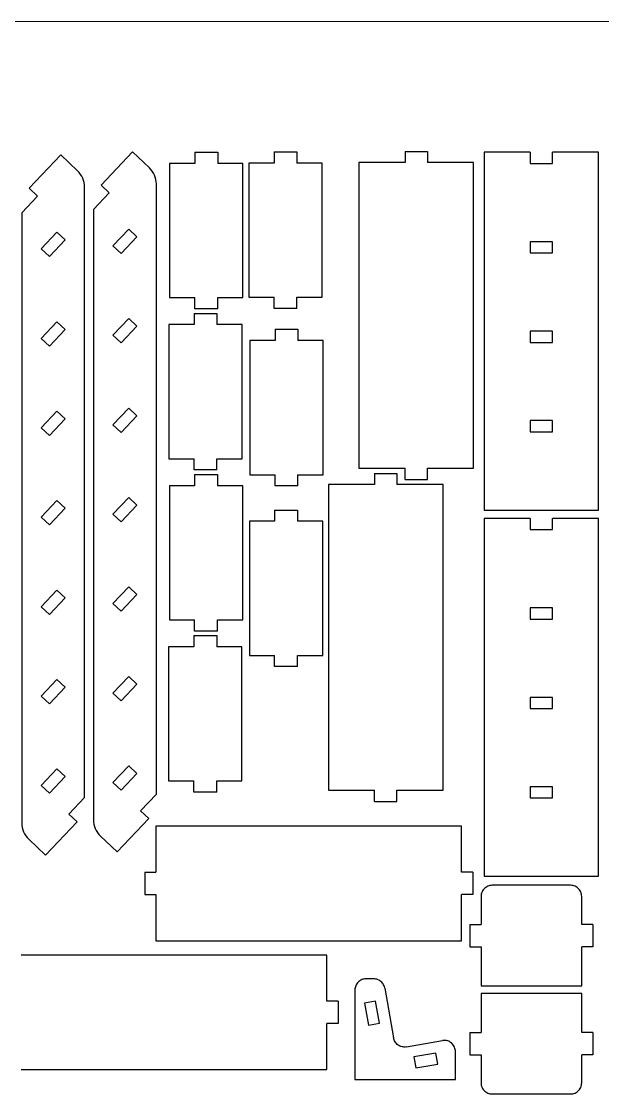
# Model space of a CAD drawing. Header units: millimetres. Extents: x -3928 to -434, y -548 to 1409.
# Drawn here: x -1947 to -1687.2, y -128.7 to 352 of the extents above; entities that cross this region are included whole.
import ezdxf

# ---------------------------------------------------------------- set-up
doc = ezdxf.new("R2010")
doc.units = ezdxf.units.MM
doc.header["$MEASUREMENT"] = 0
doc.layers.add('layer 1', color=7, linetype='Continuous')

msp = doc.modelspace()

# ---------------------------------------------------------------- linework, layer by layer
at = {"layer": 'layer 1', "color": 250, "lineweight": 9}
msp.add_lwpolyline([(-2369.48, -547.968), (-1169.48, -547.968), (-1169.48, 352.032), (-2369.48, 352.032), (-2369.48, -547.968)], close=True, dxfattribs=at)
at = {"layer": 'layer 1', "color": 1, "lineweight": 25}
for points in [[(-1911.4647, 278.8506), (-1911.4647, 278.8506), (-1897.3914, 293.7565), (-1897.3914, 293.7565)], [(-1897.3914, 293.7565), (-1897.3914, 293.7565), (-1889.8539, 286.6403), (-1889.8539, 286.6403)], [(-1869.5245, 293.5837), (-1869.5245, 293.5837), (-1859.2745, 293.5837), (-1859.2745, 293.5837)], [(-1869.5245, 293.5837), (-1869.5245, 293.5837), (-1869.5245, 288.5838), (-1869.5245, 288.5838)], [(-1859.2745, 293.5837), (-1859.2745, 293.5837), (-1859.2745, 288.5838), (-1859.2745, 288.5838)], [(-1834.0691, 293.7274), (-1834.0691, 293.7274), (-1823.8191, 293.7274), (-1823.8191, 293.7274)], [(-1834.0691, 293.7274), (-1834.0691, 293.7274), (-1834.0691, 288.7274), (-1834.0691, 288.7274)], [(-1823.8191, 293.7274), (-1823.8191, 293.7274), (-1823.8191, 288.7274), (-1823.8191, 288.7274)], [(-1775.4633, 293.9224), (-1775.4633, 293.9224), (-1775.4633, 288.9225), (-1775.4633, 288.9225)], [(-1775.4633, 293.9224), (-1775.4633, 293.9224), (-1765.4631, 293.9224), (-1765.4631, 293.9224)], [(-1765.4631, 293.9224), (-1765.4631, 293.9224), (-1765.4631, 288.9225), (-1765.4631, 288.9225)], [(-1740.1479, 293.5234), (-1740.1479, 293.5234), (-1740.1479, 133.5235), (-1740.1479, 133.5235)], [(-1719.5231, 293.5234), (-1719.5231, 293.5234), (-1740.1479, 293.5234), (-1740.1479, 293.5234)], [(-1719.5231, 293.5234), (-1719.5231, 293.5234), (-1719.5231, 288.5235), (-1719.5231, 288.5235)], [(-1709.5232, 288.5235), (-1709.5232, 288.5235), (-1709.5232, 293.5234), (-1709.5232, 293.5234)], [(-1688.8981, 293.5234), (-1688.8981, 293.5234), (-1709.5232, 293.5234), (-1709.5232, 293.5234)], [(-1688.8981, 133.5235), (-1688.8981, 133.5235), (-1688.8981, 293.5234), (-1688.8981, 293.5234)], [(-1943.5509, 277.4234), (-1943.5509, 277.4234), (-1929.4776, 292.3297), (-1929.4776, 292.3297)], [(-1929.4776, 292.3297), (-1929.4776, 292.3297), (-1921.9401, 285.2135), (-1921.9401, 285.2135)], [(-1880.7996, 288.5838), (-1880.7996, 288.5838), (-1880.7996, 228.5837), (-1880.7996, 228.5837)], [(-1869.5245, 288.5838), (-1869.5245, 288.5838), (-1880.7996, 288.5838), (-1880.7996, 288.5838)], [(-1847.9994, 288.5838), (-1847.9994, 288.5838), (-1859.2745, 288.5838), (-1859.2745, 288.5838)], [(-1847.9994, 228.5837), (-1847.9994, 228.5837), (-1847.9994, 288.5838), (-1847.9994, 288.5838)], [(-1845.3442, 288.7274), (-1845.3442, 288.7274), (-1845.3442, 228.7274), (-1845.3442, 228.7274)], [(-1834.0691, 288.7274), (-1834.0691, 288.7274), (-1845.3442, 288.7274), (-1845.3442, 288.7274)], [(-1812.544, 288.7274), (-1812.544, 288.7274), (-1823.8191, 288.7274), (-1823.8191, 288.7274)], [(-1812.544, 228.7274), (-1812.544, 228.7274), (-1812.544, 288.7274), (-1812.544, 288.7274)], [(-1796.0884, 288.9225), (-1796.0884, 288.9225), (-1796.0884, 152.2556), (-1796.0884, 152.2556)], [(-1775.4633, 288.9225), (-1775.4633, 288.9225), (-1796.0884, 288.9225), (-1796.0884, 288.9225)], [(-1744.8383, 288.9225), (-1744.8383, 288.9225), (-1765.4631, 288.9225), (-1765.4631, 288.9225)], [(-1744.8383, 152.2556), (-1744.8383, 152.2556), (-1744.8383, 288.9225), (-1744.8383, 288.9225)], [(-1719.5231, 288.5235), (-1719.5231, 288.5235), (-1709.5232, 288.5235), (-1709.5232, 288.5235)], [(-1911.4647, 278.8506), (-1911.4647, 278.8506), (-1907.829, 275.4181), (-1907.829, 275.4181)], [(-1886.7191, 6.4467), (-1886.7191, 6.4467), (-1886.7191, 279.3689), (-1886.7191, 279.3689)], [(-1943.5509, 277.4234), (-1943.5509, 277.4234), (-1939.9152, 273.9912), (-1939.9152, 273.9912)], [(-1918.805, 5.0198), (-1918.805, 5.0198), (-1918.805, 277.942), (-1918.805, 277.942)], [(-1907.829, 275.4181), (-1907.829, 275.4181), (-1914.8659, 267.965), (-1914.8659, 267.965)], [(-1939.9152, 273.9912), (-1939.9152, 273.9912), (-1946.9521, 266.5381), (-1946.9521, 266.5381)], [(-1946.9521, 266.5381), (-1946.9521, 266.5381), (-1946.9521, -6.3841), (-1946.9521, -6.3841)], [(-1914.8659, 267.965), (-1914.8659, 267.965), (-1914.8659, -4.9572), (-1914.8659, -4.9572)], [(-1931.178, 257.7539), (-1931.178, 257.7539), (-1938.2148, 250.3008), (-1938.2148, 250.3008)], [(-1927.5422, 254.3214), (-1927.5422, 254.3214), (-1931.178, 257.7539), (-1931.178, 257.7539)], [(-1899.0918, 259.1808), (-1899.0918, 259.1808), (-1906.1286, 251.7277), (-1906.1286, 251.7277)], [(-1902.4929, 248.2951), (-1902.4929, 248.2951), (-1895.4564, 255.7483), (-1895.4564, 255.7483)], [(-1895.4564, 255.7483), (-1895.4564, 255.7483), (-1899.0918, 259.1808), (-1899.0918, 259.1808)], [(-1938.2148, 250.3008), (-1938.2148, 250.3008), (-1934.5791, 246.8683), (-1934.5791, 246.8683)], [(-1934.5791, 246.8683), (-1934.5791, 246.8683), (-1927.5422, 254.3214), (-1927.5422, 254.3214)], [(-1906.1286, 251.7277), (-1906.1286, 251.7277), (-1902.4929, 248.2951), (-1902.4929, 248.2951)], [(-1709.5232, 253.5233), (-1709.5232, 253.5233), (-1719.5231, 253.5233), (-1719.5231, 253.5233)], [(-1719.5231, 253.5233), (-1719.5231, 253.5233), (-1719.5231, 248.5234), (-1719.5231, 248.5234)], [(-1709.5232, 248.5234), (-1709.5232, 248.5234), (-1709.5232, 253.5233), (-1709.5232, 253.5233)], [(-1719.5231, 248.5234), (-1719.5231, 248.5234), (-1709.5232, 248.5234), (-1709.5232, 248.5234)], [(-1880.7996, 228.5837), (-1880.7996, 228.5837), (-1869.5245, 228.5837), (-1869.5245, 228.5837)], [(-1869.5245, 223.5838), (-1869.5245, 223.5838), (-1869.5245, 228.5837), (-1869.5245, 228.5837)], [(-1859.2745, 223.5838), (-1859.2745, 223.5838), (-1859.2745, 228.5837), (-1859.2745, 228.5837)], [(-1859.2745, 228.5837), (-1859.2745, 228.5837), (-1847.9994, 228.5837), (-1847.9994, 228.5837)], [(-1845.3442, 228.7274), (-1845.3442, 228.7274), (-1834.0691, 228.7274), (-1834.0691, 228.7274)], [(-1834.0691, 223.7274), (-1834.0691, 223.7274), (-1834.0691, 228.7274), (-1834.0691, 228.7274)], [(-1823.8191, 223.7274), (-1823.8191, 223.7274), (-1823.8191, 228.7274), (-1823.8191, 228.7274)], [(-1823.8191, 228.7274), (-1823.8191, 228.7274), (-1812.544, 228.7274), (-1812.544, 228.7274)], [(-1869.8774, 221.483), (-1869.8774, 221.483), (-1859.6274, 221.483), (-1859.6274, 221.483)], [(-1869.8774, 221.483), (-1869.8774, 221.483), (-1869.8774, 216.483), (-1869.8774, 216.483)], [(-1859.2745, 223.5838), (-1859.2745, 223.5838), (-1869.5245, 223.5838), (-1869.5245, 223.5838)], [(-1859.6274, 221.483), (-1859.6274, 221.483), (-1859.6274, 216.483), (-1859.6274, 216.483)], [(-1823.8191, 223.7274), (-1823.8191, 223.7274), (-1834.0691, 223.7274), (-1834.0691, 223.7274)], [(-1931.178, 217.7539), (-1931.178, 217.7539), (-1938.2148, 210.3007), (-1938.2148, 210.3007)], [(-1927.5422, 214.3214), (-1927.5422, 214.3214), (-1931.178, 217.7539), (-1931.178, 217.7539)], [(-1899.0918, 219.1807), (-1899.0918, 219.1807), (-1906.1286, 211.7276), (-1906.1286, 211.7276)], [(-1895.4564, 215.7482), (-1895.4564, 215.7482), (-1899.0918, 219.1807), (-1899.0918, 219.1807)], [(-1881.1525, 216.483), (-1881.1525, 216.483), (-1881.1525, 156.4829), (-1881.1525, 156.4829)], [(-1869.8774, 216.483), (-1869.8774, 216.483), (-1881.1525, 216.483), (-1881.1525, 216.483)], [(-1848.3523, 216.483), (-1848.3523, 216.483), (-1859.6274, 216.483), (-1859.6274, 216.483)], [(-1848.3523, 156.4829), (-1848.3523, 156.4829), (-1848.3523, 216.483), (-1848.3523, 216.483)], [(-1934.5791, 206.8682), (-1934.5791, 206.8682), (-1927.5422, 214.3214), (-1927.5422, 214.3214)], [(-1906.1286, 211.7276), (-1906.1286, 211.7276), (-1902.4929, 208.2951), (-1902.4929, 208.2951)], [(-1902.4929, 208.2951), (-1902.4929, 208.2951), (-1895.4564, 215.7482), (-1895.4564, 215.7482)], [(-1833.6115, 214.3719), (-1833.6115, 214.3719), (-1823.3616, 214.3719), (-1823.3616, 214.3719)], [(-1833.6115, 214.3719), (-1833.6115, 214.3719), (-1833.6115, 209.372), (-1833.6115, 209.372)], [(-1823.3616, 214.3719), (-1823.3616, 214.3719), (-1823.3616, 209.372), (-1823.3616, 209.372)], [(-1709.5232, 213.5233), (-1709.5232, 213.5233), (-1719.5231, 213.5233), (-1719.5231, 213.5233)], [(-1719.5231, 213.5233), (-1719.5231, 213.5233), (-1719.5231, 208.5233), (-1719.5231, 208.5233)], [(-1709.5232, 208.5233), (-1709.5232, 208.5233), (-1709.5232, 213.5233), (-1709.5232, 213.5233)], [(-1938.2148, 210.3007), (-1938.2148, 210.3007), (-1934.5791, 206.8682), (-1934.5791, 206.8682)], [(-1844.8867, 209.372), (-1844.8867, 209.372), (-1844.8867, 149.3719), (-1844.8867, 149.3719)], [(-1833.6115, 209.372), (-1833.6115, 209.372), (-1844.8867, 209.372), (-1844.8867, 209.372)], [(-1812.0865, 209.372), (-1812.0865, 209.372), (-1823.3616, 209.372), (-1823.3616, 209.372)], [(-1812.0865, 149.3719), (-1812.0865, 149.3719), (-1812.0865, 209.372), (-1812.0865, 209.372)], [(-1719.5231, 208.5233), (-1719.5231, 208.5233), (-1709.5232, 208.5233), (-1709.5232, 208.5233)], [(-1899.0918, 179.1807), (-1899.0918, 179.1807), (-1906.1286, 171.7275), (-1906.1286, 171.7275)], [(-1895.4564, 175.7481), (-1895.4564, 175.7481), (-1899.0918, 179.1807), (-1899.0918, 179.1807)], [(-1931.178, 177.7538), (-1931.178, 177.7538), (-1938.2148, 170.3007), (-1938.2148, 170.3007)], [(-1934.5791, 166.8682), (-1934.5791, 166.8682), (-1927.5422, 174.3213), (-1927.5422, 174.3213)], [(-1927.5422, 174.3213), (-1927.5422, 174.3213), (-1931.178, 177.7538), (-1931.178, 177.7538)], [(-1902.4929, 168.295), (-1902.4929, 168.295), (-1895.4564, 175.7481), (-1895.4564, 175.7481)], [(-1709.5232, 173.5236), (-1709.5232, 173.5236), (-1719.5231, 173.5236), (-1719.5231, 173.5236)], [(-1719.5231, 173.5236), (-1719.5231, 173.5236), (-1719.5231, 168.5233), (-1719.5231, 168.5233)], [(-1709.5232, 168.5233), (-1709.5232, 168.5233), (-1709.5232, 173.5236), (-1709.5232, 173.5236)], [(-1938.2148, 170.3007), (-1938.2148, 170.3007), (-1934.5791, 166.8682), (-1934.5791, 166.8682)], [(-1906.1286, 171.7275), (-1906.1286, 171.7275), (-1902.4929, 168.295), (-1902.4929, 168.295)], [(-1719.5231, 168.5233), (-1719.5231, 168.5233), (-1709.5232, 168.5233), (-1709.5232, 168.5233)], [(-1881.1525, 156.4829), (-1881.1525, 156.4829), (-1869.8774, 156.4829), (-1869.8774, 156.4829)], [(-1869.8774, 151.483), (-1869.8774, 151.483), (-1869.8774, 156.4829), (-1869.8774, 156.4829)], [(-1859.6274, 151.483), (-1859.6274, 151.483), (-1859.6274, 156.4829), (-1859.6274, 156.4829)], [(-1859.6274, 156.4829), (-1859.6274, 156.4829), (-1848.3523, 156.4829), (-1848.3523, 156.4829)], [(-1859.6274, 151.483), (-1859.6274, 151.483), (-1869.8774, 151.483), (-1869.8774, 151.483)], [(-1869.5943, 149.4519), (-1869.5943, 149.4519), (-1859.3443, 149.4519), (-1859.3443, 149.4519)], [(-1869.5943, 149.4519), (-1869.5943, 149.4519), (-1869.5943, 144.452), (-1869.5943, 144.452)], [(-1859.3443, 149.4519), (-1859.3443, 149.4519), (-1859.3443, 144.452), (-1859.3443, 144.452)], [(-1844.8867, 149.3719), (-1844.8867, 149.3719), (-1833.6115, 149.3719), (-1833.6115, 149.3719)], [(-1833.6115, 144.3719), (-1833.6115, 144.3719), (-1833.6115, 149.3719), (-1833.6115, 149.3719)], [(-1823.3616, 144.3719), (-1823.3616, 144.3719), (-1823.3616, 149.3719), (-1823.3616, 149.3719)], [(-1823.3616, 149.3719), (-1823.3616, 149.3719), (-1812.0865, 149.3719), (-1812.0865, 149.3719)], [(-1796.0884, 152.2556), (-1796.0884, 152.2556), (-1775.4633, 152.2556), (-1775.4633, 152.2556)], [(-1789.0829, 149.9171), (-1789.0829, 149.9171), (-1789.0829, 144.9172), (-1789.0829, 144.9172)], [(-1789.0829, 149.9171), (-1789.0829, 149.9171), (-1779.0828, 149.9171), (-1779.0828, 149.9171)], [(-1779.0828, 149.9171), (-1779.0828, 149.9171), (-1779.0828, 144.9172), (-1779.0828, 144.9172)], [(-1775.4633, 147.2557), (-1775.4633, 147.2557), (-1775.4633, 152.2556), (-1775.4633, 152.2556)], [(-1765.4631, 152.2556), (-1765.4631, 152.2556), (-1744.8383, 152.2556), (-1744.8383, 152.2556)], [(-1765.4631, 147.2557), (-1765.4631, 147.2557), (-1765.4631, 152.2556), (-1765.4631, 152.2556)], [(-1880.8694, 144.452), (-1880.8694, 144.452), (-1880.8694, 84.452), (-1880.8694, 84.452)], [(-1869.5943, 144.452), (-1869.5943, 144.452), (-1880.8694, 144.452), (-1880.8694, 144.452)], [(-1848.0692, 144.452), (-1848.0692, 144.452), (-1859.3443, 144.452), (-1859.3443, 144.452)], [(-1848.0692, 84.452), (-1848.0692, 84.452), (-1848.0692, 144.452), (-1848.0692, 144.452)], [(-1823.3616, 144.3719), (-1823.3616, 144.3719), (-1833.6115, 144.3719), (-1833.6115, 144.3719)], [(-1809.7081, 144.9172), (-1809.7081, 144.9172), (-1809.7081, 8.2504), (-1809.7081, 8.2504)], [(-1789.0829, 144.9172), (-1789.0829, 144.9172), (-1809.7081, 144.9172), (-1809.7081, 144.9172)], [(-1758.458, 144.9172), (-1758.458, 144.9172), (-1779.0828, 144.9172), (-1779.0828, 144.9172)], [(-1775.4633, 147.2557), (-1775.4633, 147.2557), (-1765.4631, 147.2557), (-1765.4631, 147.2557)], [(-1758.458, 8.2504), (-1758.458, 8.2504), (-1758.458, 144.9172), (-1758.458, 144.9172)], [(-1931.178, 137.7538), (-1931.178, 137.7538), (-1938.2148, 130.301), (-1938.2148, 130.301)], [(-1927.5422, 134.3212), (-1927.5422, 134.3212), (-1931.178, 137.7538), (-1931.178, 137.7538)], [(-1899.0918, 139.1806), (-1899.0918, 139.1806), (-1906.1286, 131.7278), (-1906.1286, 131.7278)], [(-1902.4929, 128.2953), (-1902.4929, 128.2953), (-1895.4564, 135.7481), (-1895.4564, 135.7481)], [(-1895.4564, 135.7481), (-1895.4564, 135.7481), (-1899.0918, 139.1806), (-1899.0918, 139.1806)], [(-1938.2148, 130.301), (-1938.2148, 130.301), (-1934.5791, 126.8681), (-1934.5791, 126.8681)], [(-1934.5791, 126.8681), (-1934.5791, 126.8681), (-1927.5422, 134.3212), (-1927.5422, 134.3212)], [(-1906.1286, 131.7278), (-1906.1286, 131.7278), (-1902.4929, 128.2953), (-1902.4929, 128.2953)], [(-1833.8148, 133.542), (-1833.8148, 133.542), (-1823.5648, 133.542), (-1823.5648, 133.542)], [(-1833.8148, 133.542), (-1833.8148, 133.542), (-1833.8148, 128.5421), (-1833.8148, 128.5421)], [(-1823.5648, 133.542), (-1823.5648, 133.542), (-1823.5648, 128.5421), (-1823.5648, 128.5421)], [(-1740.1479, 133.5235), (-1740.1479, 133.5235), (-1688.8981, 133.5235), (-1688.8981, 133.5235)], [(-1845.0899, 128.5421), (-1845.0899, 128.5421), (-1845.0899, 68.5421), (-1845.0899, 68.5421)], [(-1833.8148, 128.5421), (-1833.8148, 128.5421), (-1845.0899, 128.5421), (-1845.0899, 128.5421)], [(-1812.2897, 128.5421), (-1812.2897, 128.5421), (-1823.5648, 128.5421), (-1823.5648, 128.5421)], [(-1812.2897, 68.5421), (-1812.2897, 68.5421), (-1812.2897, 128.5421), (-1812.2897, 128.5421)], [(-1740.1479, 129.7799), (-1740.1479, 129.7799), (-1740.1479, -30.2199), (-1740.1479, -30.2199)], [(-1719.5231, 129.7799), (-1719.5231, 129.7799), (-1740.1479, 129.7799), (-1740.1479, 129.7799)], [(-1719.5231, 129.7799), (-1719.5231, 129.7799), (-1719.5231, 124.78), (-1719.5231, 124.78)], [(-1709.5232, 124.78), (-1709.5232, 124.78), (-1709.5232, 129.7799), (-1709.5232, 129.7799)], [(-1688.8981, 129.7799), (-1688.8981, 129.7799), (-1709.5232, 129.7799), (-1709.5232, 129.7799)], [(-1688.8981, -30.2199), (-1688.8981, -30.2199), (-1688.8981, 129.7799), (-1688.8981, 129.7799)], [(-1719.5231, 124.78), (-1719.5231, 124.78), (-1709.5232, 124.78), (-1709.5232, 124.78)], [(-1931.178, 97.7537), (-1931.178, 97.7537), (-1938.2148, 90.3009), (-1938.2148, 90.3009)], [(-1927.5422, 94.3212), (-1927.5422, 94.3212), (-1931.178, 97.7537), (-1931.178, 97.7537)], [(-1899.0918, 99.1805), (-1899.0918, 99.1805), (-1906.1286, 91.7278), (-1906.1286, 91.7278)], [(-1895.4564, 95.748), (-1895.4564, 95.748), (-1899.0918, 99.1805), (-1899.0918, 99.1805)], [(-1934.5791, 86.8685), (-1934.5791, 86.8685), (-1927.5422, 94.3212), (-1927.5422, 94.3212)], [(-1906.1286, 91.7278), (-1906.1286, 91.7278), (-1902.4929, 88.2952), (-1902.4929, 88.2952)], [(-1902.4929, 88.2952), (-1902.4929, 88.2952), (-1895.4564, 95.748), (-1895.4564, 95.748)], [(-1938.2148, 90.3009), (-1938.2148, 90.3009), (-1934.5791, 86.8685), (-1934.5791, 86.8685)], [(-1709.5232, 89.7799), (-1709.5232, 89.7799), (-1719.5231, 89.7799), (-1719.5231, 89.7799)], [(-1719.5231, 89.7799), (-1719.5231, 89.7799), (-1719.5231, 84.78), (-1719.5231, 84.78)], [(-1709.5232, 84.78), (-1709.5232, 84.78), (-1709.5232, 89.7799), (-1709.5232, 89.7799)], [(-1880.8694, 84.452), (-1880.8694, 84.452), (-1869.5943, 84.452), (-1869.5943, 84.452)], [(-1869.5943, 79.4521), (-1869.5943, 79.4521), (-1869.5943, 84.452), (-1869.5943, 84.452)], [(-1859.3443, 79.4521), (-1859.3443, 79.4521), (-1859.3443, 84.452), (-1859.3443, 84.452)], [(-1859.3443, 84.452), (-1859.3443, 84.452), (-1848.0692, 84.452), (-1848.0692, 84.452)], [(-1719.5231, 84.78), (-1719.5231, 84.78), (-1709.5232, 84.78), (-1709.5232, 84.78)], [(-1869.9825, 77.3883), (-1869.9825, 77.3883), (-1859.7326, 77.3883), (-1859.7326, 77.3883)], [(-1869.9825, 77.3883), (-1869.9825, 77.3883), (-1869.9825, 72.3884), (-1869.9825, 72.3884)], [(-1859.3443, 79.4521), (-1859.3443, 79.4521), (-1869.5943, 79.4521), (-1869.5943, 79.4521)], [(-1859.7326, 77.3883), (-1859.7326, 77.3883), (-1859.7326, 72.3884), (-1859.7326, 72.3884)], [(-1881.2577, 72.3884), (-1881.2577, 72.3884), (-1881.2577, 12.3883), (-1881.2577, 12.3883)], [(-1869.9825, 72.3884), (-1869.9825, 72.3884), (-1881.2577, 72.3884), (-1881.2577, 72.3884)], [(-1848.4575, 72.3884), (-1848.4575, 72.3884), (-1859.7326, 72.3884), (-1859.7326, 72.3884)], [(-1848.4575, 12.3883), (-1848.4575, 12.3883), (-1848.4575, 72.3884), (-1848.4575, 72.3884)], [(-1845.0899, 68.5421), (-1845.0899, 68.5421), (-1833.8148, 68.5421), (-1833.8148, 68.5421)], [(-1833.8148, 63.5422), (-1833.8148, 63.5422), (-1833.8148, 68.5421), (-1833.8148, 68.5421)], [(-1823.5648, 63.5422), (-1823.5648, 63.5422), (-1823.5648, 68.5421), (-1823.5648, 68.5421)], [(-1823.5648, 68.5421), (-1823.5648, 68.5421), (-1812.2897, 68.5421), (-1812.2897, 68.5421)], [(-1823.5648, 63.5422), (-1823.5648, 63.5422), (-1833.8148, 63.5422), (-1833.8148, 63.5422)], [(-1931.178, 57.7541), (-1931.178, 57.7541), (-1938.2148, 50.301), (-1938.2148, 50.301)], [(-1927.5422, 54.3216), (-1927.5422, 54.3216), (-1931.178, 57.7541), (-1931.178, 57.7541)], [(-1899.0918, 59.1809), (-1899.0918, 59.1809), (-1906.1286, 51.7278), (-1906.1286, 51.7278)], [(-1895.4564, 55.7484), (-1895.4564, 55.7484), (-1899.0918, 59.1809), (-1899.0918, 59.1809)], [(-1934.5791, 46.8684), (-1934.5791, 46.8684), (-1927.5422, 54.3216), (-1927.5422, 54.3216)], [(-1902.4929, 48.2953), (-1902.4929, 48.2953), (-1895.4564, 55.7484), (-1895.4564, 55.7484)], [(-1938.2148, 50.301), (-1938.2148, 50.301), (-1934.5791, 46.8684), (-1934.5791, 46.8684)], [(-1906.1286, 51.7278), (-1906.1286, 51.7278), (-1902.4929, 48.2953), (-1902.4929, 48.2953)], [(-1709.5232, 49.7799), (-1709.5232, 49.7799), (-1719.5231, 49.7799), (-1719.5231, 49.7799)], [(-1719.5231, 49.7799), (-1719.5231, 49.7799), (-1719.5231, 44.78), (-1719.5231, 44.78)], [(-1709.5232, 44.78), (-1709.5232, 44.78), (-1709.5232, 49.7799), (-1709.5232, 49.7799)], [(-1719.5231, 44.78), (-1719.5231, 44.78), (-1709.5232, 44.78), (-1709.5232, 44.78)], [(-1931.178, 17.754), (-1931.178, 17.754), (-1938.2148, 10.3009), (-1938.2148, 10.3009)], [(-1927.5422, 14.3215), (-1927.5422, 14.3215), (-1931.178, 17.754), (-1931.178, 17.754)], [(-1899.0918, 19.1809), (-1899.0918, 19.1809), (-1906.1286, 11.7277), (-1906.1286, 11.7277)], [(-1902.4929, 8.2952), (-1902.4929, 8.2952), (-1895.4564, 15.7483), (-1895.4564, 15.7483)], [(-1895.4564, 15.7483), (-1895.4564, 15.7483), (-1899.0918, 19.1809), (-1899.0918, 19.1809)], [(-1938.2148, 10.3009), (-1938.2148, 10.3009), (-1934.5791, 6.8684), (-1934.5791, 6.8684)], [(-1934.5791, 6.8684), (-1934.5791, 6.8684), (-1927.5422, 14.3215), (-1927.5422, 14.3215)], [(-1906.1286, 11.7277), (-1906.1286, 11.7277), (-1902.4929, 8.2952), (-1902.4929, 8.2952)], [(-1881.2577, 12.3883), (-1881.2577, 12.3883), (-1869.9825, 12.3883), (-1869.9825, 12.3883)], [(-1869.9825, 7.3884), (-1869.9825, 7.3884), (-1869.9825, 12.3883), (-1869.9825, 12.3883)], [(-1859.7326, 7.3884), (-1859.7326, 7.3884), (-1859.7326, 12.3883), (-1859.7326, 12.3883)], [(-1859.7326, 12.3883), (-1859.7326, 12.3883), (-1848.4575, 12.3883), (-1848.4575, 12.3883)], [(-1709.5232, 9.7798), (-1709.5232, 9.7798), (-1719.5231, 9.7798), (-1719.5231, 9.7798)], [(-1719.5231, 9.7798), (-1719.5231, 9.7798), (-1719.5231, 4.7799), (-1719.5231, 4.7799)], [(-1709.5232, 4.7799), (-1709.5232, 4.7799), (-1709.5232, 9.7798), (-1709.5232, 9.7798)], [(-1925.8418, -2.433), (-1925.8418, -2.433), (-1918.805, 5.0198), (-1918.805, 5.0198)], [(-1893.7556, -1.0061), (-1893.7556, -1.0061), (-1886.7191, 6.4467), (-1886.7191, 6.4467)], [(-1859.7326, 7.3884), (-1859.7326, 7.3884), (-1869.9825, 7.3884), (-1869.9825, 7.3884)], [(-1809.7081, 8.2504), (-1809.7081, 8.2504), (-1789.0829, 8.2504), (-1789.0829, 8.2504)], [(-1789.0829, 3.2505), (-1789.0829, 3.2505), (-1789.0829, 8.2504), (-1789.0829, 8.2504)], [(-1779.0828, 8.2504), (-1779.0828, 8.2504), (-1758.458, 8.2504), (-1758.458, 8.2504)], [(-1779.0828, 3.2505), (-1779.0828, 3.2505), (-1779.0828, 8.2504), (-1779.0828, 8.2504)], [(-1789.0829, 3.2505), (-1789.0829, 3.2505), (-1779.0828, 3.2505), (-1779.0828, 3.2505)], [(-1719.5231, 4.7799), (-1719.5231, 4.7799), (-1709.5232, 4.7799), (-1709.5232, 4.7799)], [(-1922.2061, -5.8655), (-1922.2061, -5.8655), (-1925.8418, -2.433), (-1925.8418, -2.433)], [(-1890.1199, -4.4387), (-1890.1199, -4.4387), (-1904.1933, -19.3449), (-1904.1933, -19.3449)], [(-1890.1199, -4.4387), (-1890.1199, -4.4387), (-1893.7556, -1.0061), (-1893.7556, -1.0061)], [(-1922.2061, -5.8655), (-1922.2061, -5.8655), (-1936.2795, -20.7718), (-1936.2795, -20.7718)], [(-1750.2167, -7.7896), (-1750.2167, -7.7896), (-1886.8835, -7.7896), (-1886.8835, -7.7896)], [(-1886.8835, -7.7896), (-1886.8835, -7.7896), (-1886.8835, -28.4147), (-1886.8835, -28.4147)], [(-1750.2167, -28.4147), (-1750.2167, -28.4147), (-1750.2167, -7.7896), (-1750.2167, -7.7896)], [(-1936.2795, -20.7718), (-1936.2795, -20.7718), (-1943.8169, -13.6555), (-1943.8169, -13.6555)], [(-1904.1933, -19.3449), (-1904.1933, -19.3449), (-1911.7307, -12.2283), (-1911.7307, -12.2283)], [(-1891.8834, -28.4147), (-1891.8834, -28.4147), (-1891.8834, -38.4146), (-1891.8834, -38.4146)], [(-1891.8834, -28.4147), (-1891.8834, -28.4147), (-1886.8835, -28.4147), (-1886.8835, -28.4147)], [(-1745.2168, -28.4147), (-1745.2168, -28.4147), (-1750.2167, -28.4147), (-1750.2167, -28.4147)], [(-1745.2168, -28.4147), (-1745.2168, -28.4147), (-1745.2168, -38.4146), (-1745.2168, -38.4146)], [(-1740.1479, -30.2199), (-1740.1479, -30.2199), (-1688.8981, -30.2199), (-1688.8981, -30.2199)], [(-1891.8834, -38.4146), (-1891.8834, -38.4146), (-1886.8835, -38.4146), (-1886.8835, -38.4146)], [(-1886.8835, -38.4146), (-1886.8835, -38.4146), (-1886.8835, -59.0397), (-1886.8835, -59.0397)], [(-1745.2168, -38.4146), (-1745.2168, -38.4146), (-1750.2167, -38.4146), (-1750.2167, -38.4146)], [(-1750.2167, -59.0397), (-1750.2167, -59.0397), (-1750.2167, -38.4146), (-1750.2167, -38.4146)], [(-1701.4683, -34.2728), (-1701.4683, -34.2728), (-1736.4684, -34.2728), (-1736.4684, -34.2728)], [(-1741.4683, -39.2727), (-1741.4683, -39.2727), (-1741.4683, -51.7727), (-1741.4683, -51.7727)], [(-1696.4683, -51.7727), (-1696.4683, -51.7727), (-1696.4683, -39.2727), (-1696.4683, -39.2727)], [(-1746.4685, -51.7727), (-1746.4685, -51.7727), (-1746.4685, -61.7725), (-1746.4685, -61.7725)], [(-1746.4685, -51.7727), (-1746.4685, -51.7727), (-1741.4683, -51.7727), (-1741.4683, -51.7727)], [(-1691.4684, -51.7727), (-1691.4684, -51.7727), (-1696.4683, -51.7727), (-1696.4683, -51.7727)], [(-1691.4684, -51.7727), (-1691.4684, -51.7727), (-1691.4684, -61.7725), (-1691.4684, -61.7725)], [(-1886.8835, -59.0397), (-1886.8835, -59.0397), (-1750.2167, -59.0397), (-1750.2167, -59.0397)], [(-1746.4685, -61.7725), (-1746.4685, -61.7725), (-1741.4683, -61.7725), (-1741.4683, -61.7725)], [(-1741.4683, -61.7725), (-1741.4683, -61.7725), (-1741.4683, -79.2727), (-1741.4683, -79.2727)], [(-1691.4684, -61.7725), (-1691.4684, -61.7725), (-1696.4683, -61.7725), (-1696.4683, -61.7725)], [(-1696.4683, -79.2727), (-1696.4683, -79.2727), (-1696.4683, -61.7725), (-1696.4683, -61.7725)], [(-1810.4617, -65.4525), (-1810.4617, -65.4525), (-1947.1286, -65.4525), (-1947.1286, -65.4525)], [(-1810.4617, -86.0776), (-1810.4617, -86.0776), (-1810.4617, -65.4525), (-1810.4617, -65.4525)], [(-1789.5075, -76.0863), (-1789.5075, -76.0863), (-1792.9277, -76.0863), (-1792.9277, -76.0863)], [(-1797.9276, -81.0862), (-1797.9276, -81.0862), (-1797.9276, -121.0863), (-1797.9276, -121.0863)], [(-1784.5835, -80.2181), (-1784.5835, -80.2181), (-1780.6592, -102.4738), (-1780.6592, -102.4738)], [(-1741.4683, -79.2727), (-1741.4683, -79.2727), (-1696.4683, -79.2727), (-1696.4683, -79.2727)], [(-1805.4618, -86.0776), (-1805.4618, -86.0776), (-1810.4617, -86.0776), (-1810.4617, -86.0776)], [(-1805.4618, -86.0776), (-1805.4618, -86.0776), (-1805.4618, -96.0775), (-1805.4618, -96.0775)], [(-1788.6221, -86.108), (-1788.6221, -86.108), (-1793.5461, -86.9762), (-1793.5461, -86.9762)], [(-1786.8857, -95.9562), (-1786.8857, -95.9562), (-1788.6221, -86.108), (-1788.6221, -86.108)], [(-1696.4685, -82.5949), (-1696.4685, -82.5949), (-1741.4685, -82.5949), (-1741.4685, -82.5949)], [(-1741.4685, -82.5949), (-1741.4685, -82.5949), (-1741.4685, -100.0951), (-1741.4685, -100.0951)], [(-1696.4685, -100.0951), (-1696.4685, -100.0951), (-1696.4685, -82.5949), (-1696.4685, -82.5949)], [(-1793.5461, -86.9762), (-1793.5461, -86.9762), (-1791.8098, -96.8244), (-1791.8098, -96.8244)], [(-1805.4618, -96.0775), (-1805.4618, -96.0775), (-1810.4617, -96.0775), (-1810.4617, -96.0775)], [(-1810.4617, -116.7026), (-1810.4617, -116.7026), (-1810.4617, -96.0775), (-1810.4617, -96.0775)], [(-1791.8098, -96.8244), (-1791.8098, -96.8244), (-1786.8857, -95.9562), (-1786.8857, -95.9562)], [(-1746.4683, -100.0951), (-1746.4683, -100.0951), (-1746.4683, -110.095), (-1746.4683, -110.095)], [(-1746.4683, -100.0951), (-1746.4683, -100.0951), (-1741.4685, -100.0951), (-1741.4685, -100.0951)], [(-1691.4682, -100.0951), (-1691.4682, -100.0951), (-1696.4685, -100.0951), (-1696.4685, -100.0951)], [(-1691.4682, -100.0951), (-1691.4682, -100.0951), (-1691.4682, -110.095), (-1691.4682, -110.095)], [(-1774.8669, -106.5296), (-1774.8669, -106.5296), (-1758.7958, -103.6958), (-1758.7958, -103.6958)], [(-1761.6885, -109.2831), (-1761.6885, -109.2831), (-1771.5367, -111.0194), (-1771.5367, -111.0194)], [(-1760.8203, -114.2071), (-1760.8203, -114.2071), (-1761.6885, -109.2831), (-1761.6885, -109.2831)], [(-1752.9276, -121.0863), (-1752.9276, -121.0863), (-1752.9276, -108.6198), (-1752.9276, -108.6198)], [(-1746.4683, -110.095), (-1746.4683, -110.095), (-1741.4685, -110.095), (-1741.4685, -110.095)], [(-1741.4685, -110.095), (-1741.4685, -110.095), (-1741.4685, -122.5949), (-1741.4685, -122.5949)], [(-1691.4682, -110.095), (-1691.4682, -110.095), (-1696.4685, -110.095), (-1696.4685, -110.095)], [(-1696.4685, -122.5949), (-1696.4685, -122.5949), (-1696.4685, -110.095), (-1696.4685, -110.095)], [(-1771.5367, -111.0194), (-1771.5367, -111.0194), (-1770.6685, -115.9435), (-1770.6685, -115.9435)], [(-1770.6685, -115.9435), (-1770.6685, -115.9435), (-1760.8203, -114.2071), (-1760.8203, -114.2071)], [(-1947.1286, -116.7026), (-1947.1286, -116.7026), (-1810.4617, -116.7026), (-1810.4617, -116.7026)], [(-1797.9276, -121.0863), (-1797.9276, -121.0863), (-1752.9276, -121.0863), (-1752.9276, -121.0863)], [(-1736.4686, -127.5949), (-1736.4686, -127.5949), (-1701.4684, -127.5949), (-1701.4684, -127.5949)]]:
    msp.add_open_spline(points, degree=3, dxfattribs=at)
for points, knots in [([(-1918.805, 277.942), (-1918.805, 277.942), (-1918.8568, 278.958), (-1918.8568, 278.958), (-1918.8568, 278.958), (-1918.8568, 278.958), (-1919.0117, 279.9634), (-1919.0117, 279.9634), (-1919.0117, 279.9634), (-1919.0117, 279.9634), (-1919.2675, 280.9477), (-1919.2675, 280.9477), (-1919.2675, 280.9477), (-1919.2675, 280.9477), (-1919.6224, 281.9012), (-1919.6224, 281.9012), (-1919.6224, 281.9012), (-1919.6224, 281.9012), (-1920.0722, 282.8135), (-1920.0722, 282.8135), (-1920.0722, 282.8135), (-1920.0722, 282.8135), (-1920.6123, 283.6757), (-1920.6123, 283.6757), (-1920.6123, 283.6757), (-1920.6123, 283.6757), (-1921.237, 284.4783), (-1921.237, 284.4783), (-1921.237, 284.4783), (-1921.237, 284.4783), (-1921.9401, 285.2135), (-1921.9401, 285.2135)], [0, 0, 0, 0, 0.11111111, 0.11111111, 0.11111111, 0.11111111, 0.22222222, 0.22222222, 0.22222222, 0.22222222, 0.33333333, 0.33333333, 0.33333333, 0.33333333, 0.44444444, 0.44444444, 0.44444444, 0.44444444, 0.55555556, 0.55555556, 0.55555556, 0.55555556, 0.66666667, 0.66666667, 0.66666667, 0.66666667, 0.77777778, 0.77777778, 0.77777778, 0.77777778, 1, 1, 1, 1]), ([(-1886.7191, 279.3689), (-1886.7191, 279.3689), (-1886.7706, 280.3849), (-1886.7706, 280.3849), (-1886.7706, 280.3849), (-1886.7706, 280.3849), (-1886.9255, 281.3903), (-1886.9255, 281.3903), (-1886.9255, 281.3903), (-1886.9255, 281.3903), (-1887.1813, 282.3749), (-1887.1813, 282.3749), (-1887.1813, 282.3749), (-1887.1813, 282.3749), (-1887.5362, 283.3281), (-1887.5362, 283.3281), (-1887.5362, 283.3281), (-1887.5362, 283.3281), (-1887.986, 284.2404), (-1887.986, 284.2404), (-1887.986, 284.2404), (-1887.986, 284.2404), (-1888.5261, 285.1025), (-1888.5261, 285.1025), (-1888.5261, 285.1025), (-1888.5261, 285.1025), (-1889.1508, 285.9051), (-1889.1508, 285.9051), (-1889.1508, 285.9051), (-1889.1508, 285.9051), (-1889.8539, 286.6403), (-1889.8539, 286.6403)], [0, 0, 0, 0, 0.11111111, 0.11111111, 0.11111111, 0.11111111, 0.22222222, 0.22222222, 0.22222222, 0.22222222, 0.33333333, 0.33333333, 0.33333333, 0.33333333, 0.44444444, 0.44444444, 0.44444444, 0.44444444, 0.55555556, 0.55555556, 0.55555556, 0.55555556, 0.66666667, 0.66666667, 0.66666667, 0.66666667, 0.77777778, 0.77777778, 0.77777778, 0.77777778, 1, 1, 1, 1]), ([(-1946.9521, -6.3841), (-1946.9521, -6.3841), (-1946.9002, -7.4001), (-1946.9002, -7.4001), (-1946.9002, -7.4001), (-1946.9002, -7.4001), (-1946.7457, -8.4055), (-1946.7457, -8.4055), (-1946.7457, -8.4055), (-1946.7457, -8.4055), (-1946.4896, -9.3897), (-1946.4896, -9.3897), (-1946.4896, -9.3897), (-1946.4896, -9.3897), (-1946.1347, -10.3433), (-1946.1347, -10.3433), (-1946.1347, -10.3433), (-1946.1347, -10.3433), (-1945.6852, -11.2556), (-1945.6852, -11.2556), (-1945.6852, -11.2556), (-1945.6852, -11.2556), (-1945.1451, -12.1178), (-1945.1451, -12.1178), (-1945.1451, -12.1178), (-1945.1451, -12.1178), (-1944.52, -12.9203), (-1944.52, -12.9203), (-1944.52, -12.9203), (-1944.52, -12.9203), (-1943.8169, -13.6555), (-1943.8169, -13.6555)], [0, 0, 0, 0, 0.11111111, 0.11111111, 0.11111111, 0.11111111, 0.22222222, 0.22222222, 0.22222222, 0.22222222, 0.33333333, 0.33333333, 0.33333333, 0.33333333, 0.44444444, 0.44444444, 0.44444444, 0.44444444, 0.55555556, 0.55555556, 0.55555556, 0.55555556, 0.66666667, 0.66666667, 0.66666667, 0.66666667, 0.77777778, 0.77777778, 0.77777778, 0.77777778, 1, 1, 1, 1]), ([(-1914.8659, -4.9572), (-1914.8659, -4.9572), (-1914.814, -5.9732), (-1914.814, -5.9732), (-1914.814, -5.9732), (-1914.814, -5.9732), (-1914.6595, -6.9787), (-1914.6595, -6.9787), (-1914.6595, -6.9787), (-1914.6595, -6.9787), (-1914.4034, -7.9629), (-1914.4034, -7.9629), (-1914.4034, -7.9629), (-1914.4034, -7.9629), (-1914.0485, -8.9165), (-1914.0485, -8.9165), (-1914.0485, -8.9165), (-1914.0485, -8.9165), (-1913.599, -9.8287), (-1913.599, -9.8287), (-1913.599, -9.8287), (-1913.599, -9.8287), (-1913.0589, -10.6909), (-1913.0589, -10.6909), (-1913.0589, -10.6909), (-1913.0589, -10.6909), (-1912.4338, -11.4935), (-1912.4338, -11.4935), (-1912.4338, -11.4935), (-1912.4338, -11.4935), (-1911.7307, -12.2283), (-1911.7307, -12.2283)], [0, 0, 0, 0, 0.11111111, 0.11111111, 0.11111111, 0.11111111, 0.22222222, 0.22222222, 0.22222222, 0.22222222, 0.33333333, 0.33333333, 0.33333333, 0.33333333, 0.44444444, 0.44444444, 0.44444444, 0.44444444, 0.55555556, 0.55555556, 0.55555556, 0.55555556, 0.66666667, 0.66666667, 0.66666667, 0.66666667, 0.77777778, 0.77777778, 0.77777778, 0.77777778, 1, 1, 1, 1]), ([(-1736.4684, -34.2728), (-1736.4684, -34.2728), (-1736.9912, -34.2999), (-1736.9912, -34.2999), (-1736.9912, -34.2999), (-1736.9912, -34.2999), (-1737.508, -34.3818), (-1737.508, -34.3818), (-1737.508, -34.3818), (-1737.508, -34.3818), (-1738.0136, -34.5172), (-1738.0136, -34.5172), (-1738.0136, -34.5172), (-1738.0136, -34.5172), (-1738.5022, -34.7049), (-1738.5022, -34.7049), (-1738.5022, -34.7049), (-1738.5022, -34.7049), (-1738.9685, -34.9427), (-1738.9685, -34.9427), (-1738.9685, -34.9427), (-1738.9685, -34.9427), (-1739.4074, -35.2277), (-1739.4074, -35.2277), (-1739.4074, -35.2277), (-1739.4074, -35.2277), (-1739.8141, -35.5569), (-1739.8141, -35.5569), (-1739.8141, -35.5569), (-1739.8141, -35.5569), (-1740.1842, -35.9269), (-1740.1842, -35.9269), (-1740.1842, -35.9269), (-1740.1842, -35.9269), (-1740.5137, -36.3337), (-1740.5137, -36.3337), (-1740.5137, -36.3337), (-1740.5137, -36.3337), (-1740.7984, -36.7725), (-1740.7984, -36.7725), (-1740.7984, -36.7725), (-1740.7984, -36.7725), (-1741.0362, -37.2389), (-1741.0362, -37.2389), (-1741.0362, -37.2389), (-1741.0362, -37.2389), (-1741.2238, -37.7275), (-1741.2238, -37.7275), (-1741.2238, -37.7275), (-1741.2238, -37.7275), (-1741.3593, -38.233), (-1741.3593, -38.233), (-1741.3593, -38.233), (-1741.3593, -38.233), (-1741.4411, -38.7499), (-1741.4411, -38.7499), (-1741.4411, -38.7499), (-1741.4411, -38.7499), (-1741.4683, -39.2727), (-1741.4683, -39.2727)], [0, 0, 0, 0, 0.0625, 0.0625, 0.0625, 0.0625, 0.125, 0.125, 0.125, 0.125, 0.1875, 0.1875, 0.1875, 0.1875, 0.25, 0.25, 0.25, 0.25, 0.3125, 0.3125, 0.3125, 0.3125, 0.375, 0.375, 0.375, 0.375, 0.4375, 0.4375, 0.4375, 0.4375, 0.5, 0.5, 0.5, 0.5, 0.5625, 0.5625, 0.5625, 0.5625, 0.625, 0.625, 0.625, 0.625, 0.6875, 0.6875, 0.6875, 0.6875, 0.75, 0.75, 0.75, 0.75, 0.8125, 0.8125, 0.8125, 0.8125, 0.875, 0.875, 0.875, 0.875, 1, 1, 1, 1]), ([(-1696.4683, -39.2727), (-1696.4683, -39.2727), (-1696.4958, -38.7499), (-1696.4958, -38.7499), (-1696.4958, -38.7499), (-1696.4958, -38.7499), (-1696.5777, -38.233), (-1696.5777, -38.233), (-1696.5777, -38.233), (-1696.5777, -38.233), (-1696.7132, -37.7275), (-1696.7132, -37.7275), (-1696.7132, -37.7275), (-1696.7132, -37.7275), (-1696.9008, -37.2389), (-1696.9008, -37.2389), (-1696.9008, -37.2389), (-1696.9008, -37.2389), (-1697.1383, -36.7725), (-1697.1383, -36.7725), (-1697.1383, -36.7725), (-1697.1383, -36.7725), (-1697.4233, -36.3337), (-1697.4233, -36.3337), (-1697.4233, -36.3337), (-1697.4233, -36.3337), (-1697.7528, -35.9269), (-1697.7528, -35.9269), (-1697.7528, -35.9269), (-1697.7528, -35.9269), (-1698.1229, -35.5569), (-1698.1229, -35.5569), (-1698.1229, -35.5569), (-1698.1229, -35.5569), (-1698.5296, -35.2277), (-1698.5296, -35.2277), (-1698.5296, -35.2277), (-1698.5296, -35.2277), (-1698.9685, -34.9427), (-1698.9685, -34.9427), (-1698.9685, -34.9427), (-1698.9685, -34.9427), (-1699.4348, -34.7049), (-1699.4348, -34.7049), (-1699.4348, -34.7049), (-1699.4348, -34.7049), (-1699.9234, -34.5172), (-1699.9234, -34.5172), (-1699.9234, -34.5172), (-1699.9234, -34.5172), (-1700.429, -34.3818), (-1700.429, -34.3818), (-1700.429, -34.3818), (-1700.429, -34.3818), (-1700.9458, -34.2999), (-1700.9458, -34.2999), (-1700.9458, -34.2999), (-1700.9458, -34.2999), (-1701.4683, -34.2728), (-1701.4683, -34.2728)], [0, 0, 0, 0, 0.0625, 0.0625, 0.0625, 0.0625, 0.125, 0.125, 0.125, 0.125, 0.1875, 0.1875, 0.1875, 0.1875, 0.25, 0.25, 0.25, 0.25, 0.3125, 0.3125, 0.3125, 0.3125, 0.375, 0.375, 0.375, 0.375, 0.4375, 0.4375, 0.4375, 0.4375, 0.5, 0.5, 0.5, 0.5, 0.5625, 0.5625, 0.5625, 0.5625, 0.625, 0.625, 0.625, 0.625, 0.6875, 0.6875, 0.6875, 0.6875, 0.75, 0.75, 0.75, 0.75, 0.8125, 0.8125, 0.8125, 0.8125, 0.875, 0.875, 0.875, 0.875, 1, 1, 1, 1]), ([(-1792.9277, -76.0863), (-1792.9277, -76.0863), (-1793.4177, -76.1103), (-1793.4177, -76.1103), (-1793.4177, -76.1103), (-1793.4177, -76.1103), (-1793.9031, -76.1823), (-1793.9031, -76.1823), (-1793.9031, -76.1823), (-1793.9031, -76.1823), (-1794.379, -76.3015), (-1794.379, -76.3015), (-1794.379, -76.3015), (-1794.379, -76.3015), (-1794.8412, -76.467), (-1794.8412, -76.467), (-1794.8412, -76.467), (-1794.8412, -76.467), (-1795.2846, -76.6769), (-1795.2846, -76.6769), (-1795.2846, -76.6769), (-1795.2846, -76.6769), (-1795.7055, -76.9291), (-1795.7055, -76.9291), (-1795.7055, -76.9291), (-1795.7055, -76.9291), (-1796.0995, -77.2212), (-1796.0995, -77.2212), (-1796.0995, -77.2212), (-1796.0995, -77.2212), (-1796.4632, -77.5507), (-1796.4632, -77.5507), (-1796.4632, -77.5507), (-1796.4632, -77.5507), (-1796.7927, -77.9144), (-1796.7927, -77.9144), (-1796.7927, -77.9144), (-1796.7927, -77.9144), (-1797.0852, -78.3085), (-1797.0852, -78.3085), (-1797.0852, -78.3085), (-1797.0852, -78.3085), (-1797.3374, -78.7293), (-1797.3374, -78.7293), (-1797.3374, -78.7293), (-1797.3374, -78.7293), (-1797.547, -79.1728), (-1797.547, -79.1728), (-1797.547, -79.1728), (-1797.547, -79.1728), (-1797.7124, -79.6349), (-1797.7124, -79.6349), (-1797.7124, -79.6349), (-1797.7124, -79.6349), (-1797.8317, -80.1108), (-1797.8317, -80.1108), (-1797.8317, -80.1108), (-1797.8317, -80.1108), (-1797.9036, -80.5962), (-1797.9036, -80.5962), (-1797.9036, -80.5962), (-1797.9036, -80.5962), (-1797.9276, -81.0862), (-1797.9276, -81.0862)], [0, 0, 0, 0, 0.05882353, 0.05882353, 0.05882353, 0.05882353, 0.11764706, 0.11764706, 0.11764706, 0.11764706, 0.17647059, 0.17647059, 0.17647059, 0.17647059, 0.23529412, 0.23529412, 0.23529412, 0.23529412, 0.29411765, 0.29411765, 0.29411765, 0.29411765, 0.35294118, 0.35294118, 0.35294118, 0.35294118, 0.41176471, 0.41176471, 0.41176471, 0.41176471, 0.47058824, 0.47058824, 0.47058824, 0.47058824, 0.52941176, 0.52941176, 0.52941176, 0.52941176, 0.58823529, 0.58823529, 0.58823529, 0.58823529, 0.64705882, 0.64705882, 0.64705882, 0.64705882, 0.70588235, 0.70588235, 0.70588235, 0.70588235, 0.76470588, 0.76470588, 0.76470588, 0.76470588, 0.82352941, 0.82352941, 0.82352941, 0.82352941, 0.88235294, 0.88235294, 0.88235294, 0.88235294, 1, 1, 1, 1]), ([(-1784.5835, -80.2181), (-1784.5835, -80.2181), (-1784.6942, -79.7323), (-1784.6942, -79.7323), (-1784.6942, -79.7323), (-1784.6942, -79.7323), (-1784.853, -79.2596), (-1784.853, -79.2596), (-1784.853, -79.2596), (-1784.853, -79.2596), (-1785.0583, -78.8052), (-1785.0583, -78.8052), (-1785.0583, -78.8052), (-1785.0583, -78.8052), (-1785.3074, -78.3737), (-1785.3074, -78.3737), (-1785.3074, -78.3737), (-1785.3074, -78.3737), (-1785.5984, -77.9687), (-1785.5984, -77.9687), (-1785.5984, -77.9687), (-1785.5984, -77.9687), (-1785.9282, -77.5952), (-1785.9282, -77.5952), (-1785.9282, -77.5952), (-1785.9282, -77.5952), (-1786.2934, -77.2561), (-1786.2934, -77.2561), (-1786.2934, -77.2561), (-1786.2934, -77.2561), (-1786.691, -76.9552), (-1786.691, -76.9552), (-1786.691, -76.9552), (-1786.691, -76.9552), (-1787.116, -76.6952), (-1787.116, -76.6952), (-1787.116, -76.6952), (-1787.116, -76.6952), (-1787.5651, -76.479), (-1787.5651, -76.479), (-1787.5651, -76.479), (-1787.5651, -76.479), (-1788.0336, -76.3086), (-1788.0336, -76.3086), (-1788.0336, -76.3086), (-1788.0336, -76.3086), (-1788.5166, -76.1855), (-1788.5166, -76.1855), (-1788.5166, -76.1855), (-1788.5166, -76.1855), (-1789.0098, -76.111), (-1789.0098, -76.111), (-1789.0098, -76.111), (-1789.0098, -76.111), (-1789.5075, -76.0863), (-1789.5075, -76.0863)], [0, 0, 0, 0, 0.06666667, 0.06666667, 0.06666667, 0.06666667, 0.13333333, 0.13333333, 0.13333333, 0.13333333, 0.2, 0.2, 0.2, 0.2, 0.26666667, 0.26666667, 0.26666667, 0.26666667, 0.33333333, 0.33333333, 0.33333333, 0.33333333, 0.4, 0.4, 0.4, 0.4, 0.46666667, 0.46666667, 0.46666667, 0.46666667, 0.53333333, 0.53333333, 0.53333333, 0.53333333, 0.6, 0.6, 0.6, 0.6, 0.66666667, 0.66666667, 0.66666667, 0.66666667, 0.73333333, 0.73333333, 0.73333333, 0.73333333, 0.8, 0.8, 0.8, 0.8, 0.86666667, 0.86666667, 0.86666667, 0.86666667, 1, 1, 1, 1]), ([(-1774.8669, -106.5296), (-1774.8669, -106.5296), (-1775.3537, -106.591), (-1775.3537, -106.591), (-1775.3537, -106.591), (-1775.3537, -106.591), (-1775.8441, -106.6044), (-1775.8441, -106.6044), (-1775.8441, -106.6044), (-1775.8441, -106.6044), (-1776.3337, -106.5699), (-1776.3337, -106.5699), (-1776.3337, -106.5699), (-1776.3337, -106.5699), (-1776.8174, -106.487), (-1776.8174, -106.487), (-1776.8174, -106.487), (-1776.8174, -106.487), (-1777.2905, -106.3575), (-1777.2905, -106.3575), (-1777.2905, -106.3575), (-1777.2905, -106.3575), (-1777.7487, -106.1822), (-1777.7487, -106.1822), (-1777.7487, -106.1822), (-1777.7487, -106.1822), (-1778.1876, -105.9627), (-1778.1876, -105.9627), (-1778.1876, -105.9627), (-1778.1876, -105.9627), (-1778.6032, -105.7013), (-1778.6032, -105.7013), (-1778.6032, -105.7013), (-1778.6032, -105.7013), (-1778.9905, -105.4004), (-1778.9905, -105.4004), (-1778.9905, -105.4004), (-1778.9905, -105.4004), (-1779.3468, -105.0631), (-1779.3468, -105.0631), (-1779.3468, -105.0631), (-1779.3468, -105.0631), (-1779.6686, -104.6924), (-1779.6686, -104.6924), (-1779.6686, -104.6924), (-1779.6686, -104.6924), (-1779.9522, -104.292), (-1779.9522, -104.292), (-1779.9522, -104.292), (-1779.9522, -104.292), (-1780.1953, -103.8658), (-1780.1953, -103.8658), (-1780.1953, -103.8658), (-1780.1953, -103.8658), (-1780.3953, -103.4178), (-1780.3953, -103.4178), (-1780.3953, -103.4178), (-1780.3953, -103.4178), (-1780.5505, -102.9525), (-1780.5505, -102.9525), (-1780.5505, -102.9525), (-1780.5505, -102.9525), (-1780.6592, -102.4738), (-1780.6592, -102.4738)], [0, 0, 0, 0, 0.05882353, 0.05882353, 0.05882353, 0.05882353, 0.11764706, 0.11764706, 0.11764706, 0.11764706, 0.17647059, 0.17647059, 0.17647059, 0.17647059, 0.23529412, 0.23529412, 0.23529412, 0.23529412, 0.29411765, 0.29411765, 0.29411765, 0.29411765, 0.35294118, 0.35294118, 0.35294118, 0.35294118, 0.41176471, 0.41176471, 0.41176471, 0.41176471, 0.47058824, 0.47058824, 0.47058824, 0.47058824, 0.52941176, 0.52941176, 0.52941176, 0.52941176, 0.58823529, 0.58823529, 0.58823529, 0.58823529, 0.64705882, 0.64705882, 0.64705882, 0.64705882, 0.70588235, 0.70588235, 0.70588235, 0.70588235, 0.76470588, 0.76470588, 0.76470588, 0.76470588, 0.82352941, 0.82352941, 0.82352941, 0.82352941, 0.88235294, 0.88235294, 0.88235294, 0.88235294, 1, 1, 1, 1]), ([(-1752.9276, -108.6198), (-1752.9276, -108.6198), (-1752.9513, -108.1358), (-1752.9513, -108.1358), (-1752.9513, -108.1358), (-1752.9513, -108.1358), (-1753.0215, -107.6564), (-1753.0215, -107.6564), (-1753.0215, -107.6564), (-1753.0215, -107.6564), (-1753.1379, -107.1858), (-1753.1379, -107.1858), (-1753.1379, -107.1858), (-1753.1379, -107.1858), (-1753.2991, -106.729), (-1753.2991, -106.729), (-1753.2991, -106.729), (-1753.2991, -106.729), (-1753.5037, -106.2897), (-1753.5037, -106.2897), (-1753.5037, -106.2897), (-1753.5037, -106.2897), (-1753.7503, -105.8724), (-1753.7503, -105.8724), (-1753.7503, -105.8724), (-1753.7503, -105.8724), (-1754.0357, -105.4808), (-1754.0357, -105.4808), (-1754.0357, -105.4808), (-1754.0357, -105.4808), (-1754.3582, -105.1189), (-1754.3582, -105.1189), (-1754.3582, -105.1189), (-1754.3582, -105.1189), (-1754.7138, -104.7897), (-1754.7138, -104.7897), (-1754.7138, -104.7897), (-1754.7138, -104.7897), (-1755.0997, -104.4966), (-1755.0997, -104.4966), (-1755.0997, -104.4966), (-1755.0997, -104.4966), (-1755.5121, -104.2422), (-1755.5121, -104.2422), (-1755.5121, -104.2422), (-1755.5121, -104.2422), (-1755.9474, -104.0288), (-1755.9474, -104.0288), (-1755.9474, -104.0288), (-1755.9474, -104.0288), (-1756.4011, -103.8588), (-1756.4011, -103.8588), (-1756.4011, -103.8588), (-1756.4011, -103.8588), (-1756.8692, -103.7332), (-1756.8692, -103.7332), (-1756.8692, -103.7332), (-1756.8692, -103.7332), (-1757.3472, -103.6538), (-1757.3472, -103.6538), (-1757.3472, -103.6538), (-1757.3472, -103.6538), (-1757.8306, -103.621), (-1757.8306, -103.621), (-1757.8306, -103.621), (-1757.8306, -103.621), (-1758.3153, -103.6351), (-1758.3153, -103.6351), (-1758.3153, -103.6351), (-1758.3153, -103.6351), (-1758.7958, -103.6958), (-1758.7958, -103.6958)], [0, 0, 0, 0, 0.05263158, 0.05263158, 0.05263158, 0.05263158, 0.10526316, 0.10526316, 0.10526316, 0.10526316, 0.15789474, 0.15789474, 0.15789474, 0.15789474, 0.21052632, 0.21052632, 0.21052632, 0.21052632, 0.26315789, 0.26315789, 0.26315789, 0.26315789, 0.31578947, 0.31578947, 0.31578947, 0.31578947, 0.36842105, 0.36842105, 0.36842105, 0.36842105, 0.42105263, 0.42105263, 0.42105263, 0.42105263, 0.47368421, 0.47368421, 0.47368421, 0.47368421, 0.52631579, 0.52631579, 0.52631579, 0.52631579, 0.57894737, 0.57894737, 0.57894737, 0.57894737, 0.63157895, 0.63157895, 0.63157895, 0.63157895, 0.68421053, 0.68421053, 0.68421053, 0.68421053, 0.73684211, 0.73684211, 0.73684211, 0.73684211, 0.78947368, 0.78947368, 0.78947368, 0.78947368, 0.84210526, 0.84210526, 0.84210526, 0.84210526, 0.89473684, 0.89473684, 0.89473684, 0.89473684, 1, 1, 1, 1]), ([(-1741.4685, -122.5949), (-1741.4685, -122.5949), (-1741.441, -123.1178), (-1741.441, -123.1178), (-1741.441, -123.1178), (-1741.441, -123.1178), (-1741.3591, -123.6346), (-1741.3591, -123.6346), (-1741.3591, -123.6346), (-1741.3591, -123.6346), (-1741.2237, -124.1401), (-1741.2237, -124.1401), (-1741.2237, -124.1401), (-1741.2237, -124.1401), (-1741.036, -124.6287), (-1741.036, -124.6287), (-1741.036, -124.6287), (-1741.036, -124.6287), (-1740.7986, -125.0951), (-1740.7986, -125.0951), (-1740.7986, -125.0951), (-1740.7986, -125.0951), (-1740.5135, -125.5339), (-1740.5135, -125.5339), (-1740.5135, -125.5339), (-1740.5135, -125.5339), (-1740.184, -125.9407), (-1740.184, -125.9407), (-1740.184, -125.9407), (-1740.184, -125.9407), (-1739.814, -126.3108), (-1739.814, -126.3108), (-1739.814, -126.3108), (-1739.814, -126.3108), (-1739.4072, -126.6399), (-1739.4072, -126.6399), (-1739.4072, -126.6399), (-1739.4072, -126.6399), (-1738.9684, -126.9249), (-1738.9684, -126.9249), (-1738.9684, -126.9249), (-1738.9684, -126.9249), (-1738.502, -127.1627), (-1738.502, -127.1627), (-1738.502, -127.1627), (-1738.502, -127.1627), (-1738.0134, -127.3504), (-1738.0134, -127.3504), (-1738.0134, -127.3504), (-1738.0134, -127.3504), (-1737.5079, -127.4859), (-1737.5079, -127.4859), (-1737.5079, -127.4859), (-1737.5079, -127.4859), (-1736.991, -127.5677), (-1736.991, -127.5677), (-1736.991, -127.5677), (-1736.991, -127.5677), (-1736.4686, -127.5949), (-1736.4686, -127.5949)], [0, 0, 0, 0, 0.0625, 0.0625, 0.0625, 0.0625, 0.125, 0.125, 0.125, 0.125, 0.1875, 0.1875, 0.1875, 0.1875, 0.25, 0.25, 0.25, 0.25, 0.3125, 0.3125, 0.3125, 0.3125, 0.375, 0.375, 0.375, 0.375, 0.4375, 0.4375, 0.4375, 0.4375, 0.5, 0.5, 0.5, 0.5, 0.5625, 0.5625, 0.5625, 0.5625, 0.625, 0.625, 0.625, 0.625, 0.6875, 0.6875, 0.6875, 0.6875, 0.75, 0.75, 0.75, 0.75, 0.8125, 0.8125, 0.8125, 0.8125, 0.875, 0.875, 0.875, 0.875, 1, 1, 1, 1]), ([(-1701.4684, -127.5949), (-1701.4684, -127.5949), (-1700.9456, -127.5677), (-1700.9456, -127.5677), (-1700.9456, -127.5677), (-1700.9456, -127.5677), (-1700.4288, -127.4859), (-1700.4288, -127.4859), (-1700.4288, -127.4859), (-1700.4288, -127.4859), (-1699.9233, -127.3504), (-1699.9233, -127.3504), (-1699.9233, -127.3504), (-1699.9233, -127.3504), (-1699.4347, -127.1627), (-1699.4347, -127.1627), (-1699.4347, -127.1627), (-1699.4347, -127.1627), (-1698.9683, -126.9249), (-1698.9683, -126.9249), (-1698.9683, -126.9249), (-1698.9683, -126.9249), (-1698.5294, -126.6399), (-1698.5294, -126.6399), (-1698.5294, -126.6399), (-1698.5294, -126.6399), (-1698.1227, -126.3108), (-1698.1227, -126.3108), (-1698.1227, -126.3108), (-1698.1227, -126.3108), (-1697.7526, -125.9407), (-1697.7526, -125.9407), (-1697.7526, -125.9407), (-1697.7526, -125.9407), (-1697.4231, -125.5339), (-1697.4231, -125.5339), (-1697.4231, -125.5339), (-1697.4231, -125.5339), (-1697.1384, -125.0951), (-1697.1384, -125.0951), (-1697.1384, -125.0951), (-1697.1384, -125.0951), (-1696.9007, -124.6287), (-1696.9007, -124.6287), (-1696.9007, -124.6287), (-1696.9007, -124.6287), (-1696.713, -124.1401), (-1696.713, -124.1401), (-1696.713, -124.1401), (-1696.713, -124.1401), (-1696.5775, -123.6346), (-1696.5775, -123.6346), (-1696.5775, -123.6346), (-1696.5775, -123.6346), (-1696.4957, -123.1178), (-1696.4957, -123.1178), (-1696.4957, -123.1178), (-1696.4957, -123.1178), (-1696.4685, -122.5949), (-1696.4685, -122.5949)], [0, 0, 0, 0, 0.0625, 0.0625, 0.0625, 0.0625, 0.125, 0.125, 0.125, 0.125, 0.1875, 0.1875, 0.1875, 0.1875, 0.25, 0.25, 0.25, 0.25, 0.3125, 0.3125, 0.3125, 0.3125, 0.375, 0.375, 0.375, 0.375, 0.4375, 0.4375, 0.4375, 0.4375, 0.5, 0.5, 0.5, 0.5, 0.5625, 0.5625, 0.5625, 0.5625, 0.625, 0.625, 0.625, 0.625, 0.6875, 0.6875, 0.6875, 0.6875, 0.75, 0.75, 0.75, 0.75, 0.8125, 0.8125, 0.8125, 0.8125, 0.875, 0.875, 0.875, 0.875, 1, 1, 1, 1])]:
    msp.add_open_spline(points, degree=3, knots=knots, dxfattribs=at)

doc.saveas('drawing.dxf')
